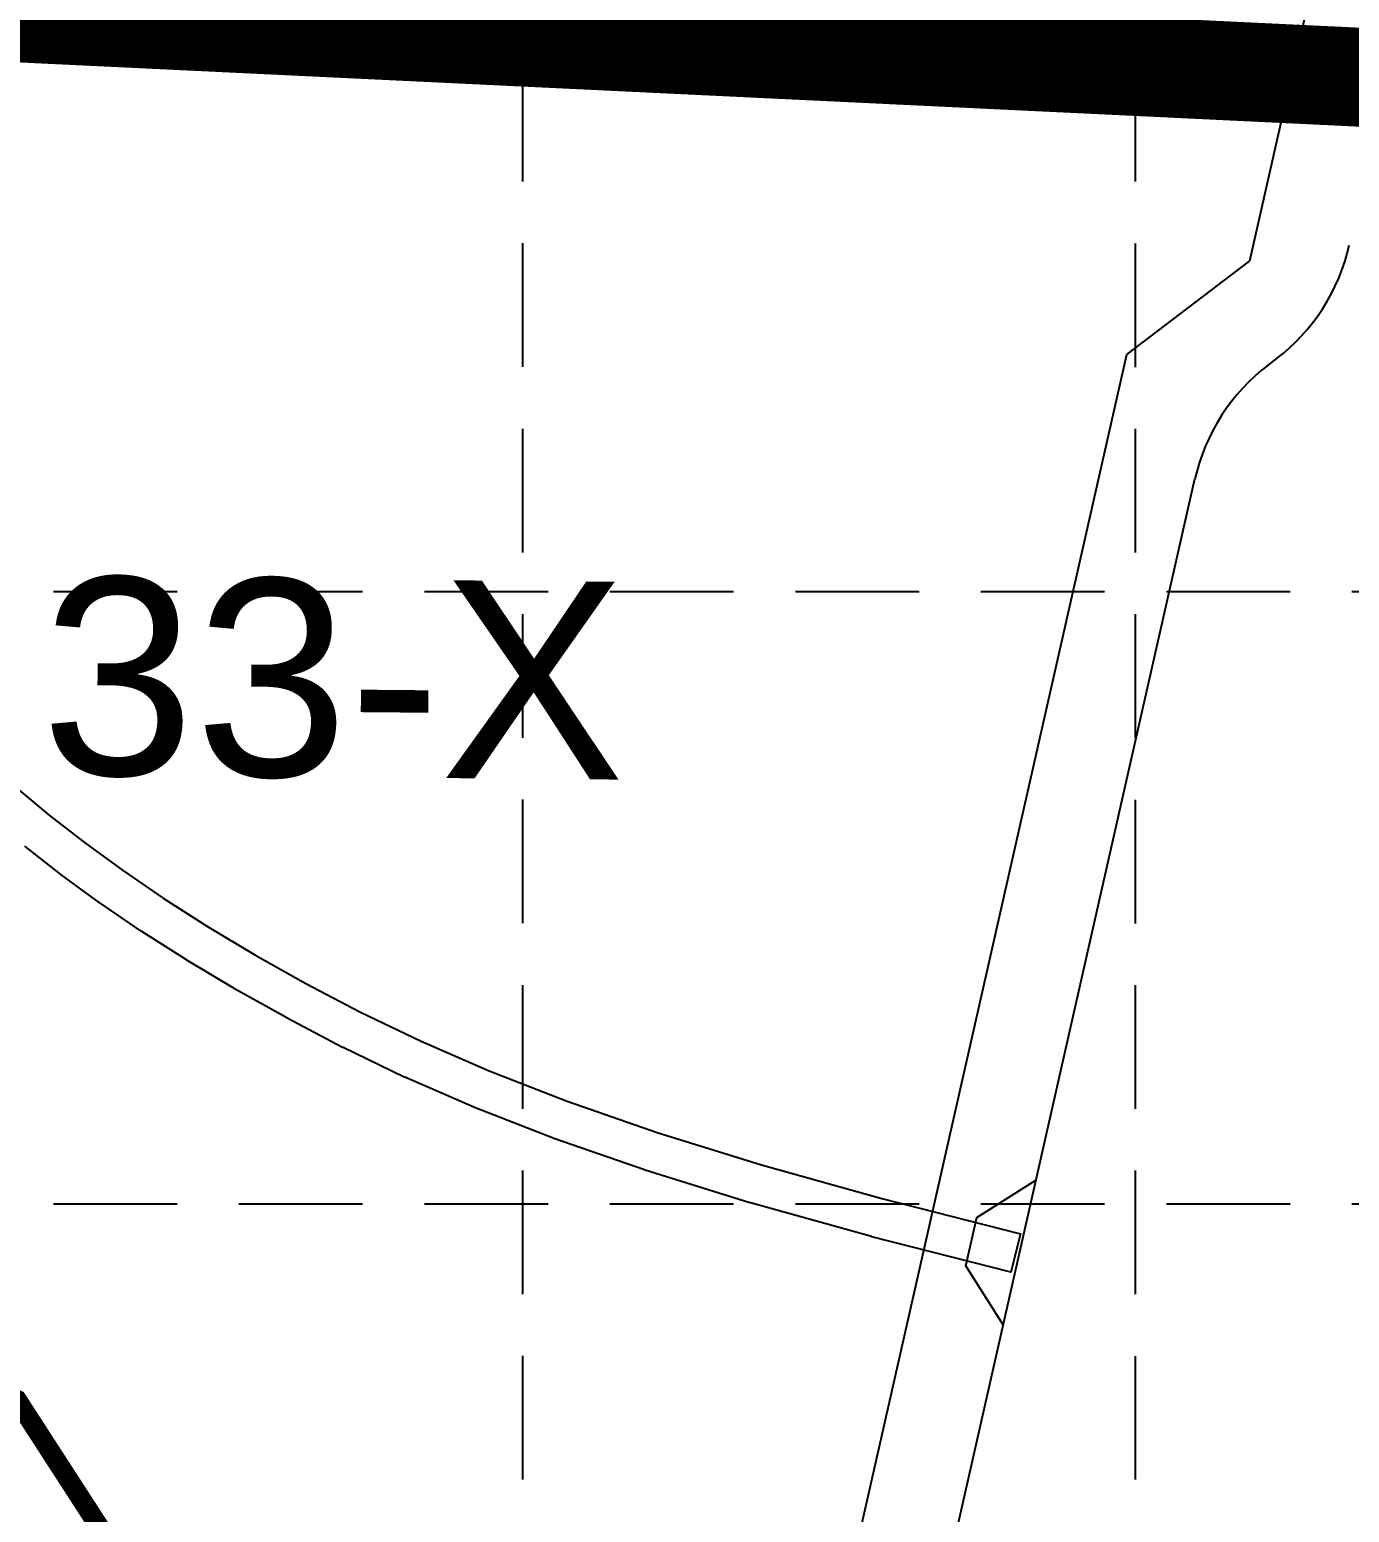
# Model space of a CAD drawing. Header units: feet. Extents: x 9681 to 12164, y 9191 to 13159.
# Drawn here: x 10625.1 to 10758.5, y 11824.7 to 11974.7 of the extents above; entities that cross this region are included whole.
import ezdxf
from ezdxf.enums import TextEntityAlignment as Align

# ---------------------------------------------------------------- set-up
doc = ezdxf.new("R2010")
doc.units = ezdxf.units.FT
doc.header["$MEASUREMENT"] = 0
doc.linetypes.add('CENTER2', pattern=[1.125, 0.75, -0.125, 0.125, -0.125])
doc.linetypes.add('DASHED', pattern=[0.75, 0.5, -0.25])
for name, color, linetype in [('1LTNO', 15, 'Continuous'), ('1PHASELINE', 2, 'Continuous'), ('1PVMT', 15, 'Continuous'), ('1ROW', 15, 'Continuous'), ('CL CREEK-REALIGN', 5, 'CENTER2'), ('GRID', 254, 'DASHED'), ('LND-WALK', 2, 'Continuous')]:
    doc.layers.add(name, color=color, linetype=linetype)
doc.styles.get("Standard").update_dxf_attribs({"font": 'ARIAL.TTF'})

msp = doc.modelspace()

# ---------------------------------------------------------------- linework, layer by layer
at = {"layer": '1PHASELINE', "color": 7, "linetype": 'Continuous', "const_width": 10}
msp.add_lwpolyline([(10648.3, 11547.29, 0.061749), (10671.26, 11610.94), (10693.62, 11709.61), (10669.86, 11725.69), (10611.84, 11791.56), (10584.15, 11814.29), (10591.79, 11977.89), (10768.79, 11969.4), (10793.03, 12080.04), (10779.76, 12123.13, 17.57969), (10779.76, 12123.13), (10709.2, 12123.22), (10709.14, 12266.94), (10936.41, 12215.44), (10959.06, 12315.41), (10953.4, 12324.38), (10931.24, 12329.4), (10942.29, 12378.16), (10964.45, 12373.14), (10973.42, 12378.8), (11018.72, 12578.73), (11013.07, 12587.7)], format="xyb", dxfattribs=at)
at = {"layer": '1PVMT', "color": 7, "linetype": 'Continuous'}
for p, q in [((10750.26, 11940.73), (10751.1, 11941.37)), ((10712.25, 11794.1), (10742.87, 11929.24))]:
    msp.add_line(p, q, dxfattribs=at)
for centre, start, end in [((10738.97, 11957.28), 307.3123, 347.2329), ((10762.38, 11924.82), 127.3123, 167.2329)]:
    msp.add_arc(centre, 20, start, end, dxfattribs=at)
at = {"layer": '1ROW', "color": 7, "linetype": 'Continuous'}
for p, q in [((10777.23, 12078.6), (10748.37, 11951.24)), ((10735.98, 11941.79), (10748.37, 11951.24)), ((10700.62, 11785.75), (10735.98, 11941.79))]:
    msp.add_line(p, q, dxfattribs=at)
at = {"layer": 'CL CREEK-REALIGN', "color": 5, "linetype": 'Continuous', "lineweight": 30, "const_width": 2}
msp.add_lwpolyline([(11909.42, 11588.98), (11854.73, 11604.68), (11688.53, 11571.7), (11650.15, 11570.14), (11556.22, 11535.78), (11551.46, 11535.66), (11432.55, 11519.59), (11073.94, 11514.43), (10978.05, 11522.3), (10943.83, 11543.41), (10913.91, 11562.99), (10884.26, 11581.65), (10759.64, 11679.15), (10683.63, 11743.57), (10623.8, 11836.11), (10416.82, 11925.35), (10354.09, 11961.7), (10283.17, 11993.97), (10172.38, 12125.51), (9993.84, 12299.04), (9961.9, 12317.85)], dxfattribs=at)
at = {"layer": 'GRID', "color": 253, "linetype": 'DASHED', "ltscale": 25}
for p, q in [((10674.94, 9503.05), (10674.94, 13094.21)), ((10736.86, 9503.04), (10736.86, 13094.21)), ((9746.23, 11917.84), (12098.98, 11917.84)), ((9746.23, 11855.92), (12098.98, 11855.92))]:
    msp.add_line(p, q, dxfattribs=at)
at = {"layer": 'LND-WALK', "color": 7, "linetype": 'Continuous'}
msp.add_lwpolyline([(10623.83, 11897.94), (10627.08, 11895.21), (10630.62, 11892.45), (10634.45, 11889.65), (10638.59, 11886.83), (10643.05, 11883.98), (10647.84, 11881.11), (10652.99, 11878.22), (10658.53, 11875.31), (10664.64, 11872.37), (10671.53, 11869.37), (10679.41, 11866.3), (10688.52, 11863.14), (10699.04, 11859.87), (10711.21, 11856.47), (10725.25, 11852.91), (10724.26, 11849.03), (10710.2, 11852.59, -0.006173), (10710.16, 11852.61), (10697.94, 11856.02, -0.007189), (10697.88, 11856.04), (10687.3, 11859.33, -0.008232), (10687.23, 11859.35), (10678.07, 11862.54, -0.009164), (10678, 11862.56), (10670.04, 11865.66, -0.009757), (10669.97, 11865.69), (10663.01, 11868.72, -0.009698), (10662.94, 11868.75), (10656.77, 11871.72, -0.008668), (10656.71, 11871.75), (10651.11, 11874.69, -0.007032), (10651.06, 11874.72), (10645.86, 11877.64, -0.00689), (10645.81, 11877.66), (10640.97, 11880.56, -0.00724), (10640.92, 11880.6), (10636.41, 11883.48, -0.00759), (10636.36, 11883.51), (10632.17, 11886.37, -0.007937), (10632.12, 11886.4), (10628.23, 11889.23, -0.008272), (10628.18, 11889.27), (10624.59, 11892.08, -0.008588)], format="xyb", dxfattribs=at)
msp.add_lwpolyline([(10723.5, 11843.69), (10719.72, 11849.67), (10720.81, 11854.55), (10726.78, 11858.33)], dxfattribs=at)

# ---------------------------------------------------------------- texts
at = {"layer": '1LTNO', "color": 7, "linetype": 'Continuous'}
msp.add_text('33-X', height=20, rotation=359.4885, dxfattribs=at).set_placement((10655.77, 11909.09), align=Align.MIDDLE)

doc.saveas('drawing.dxf')
